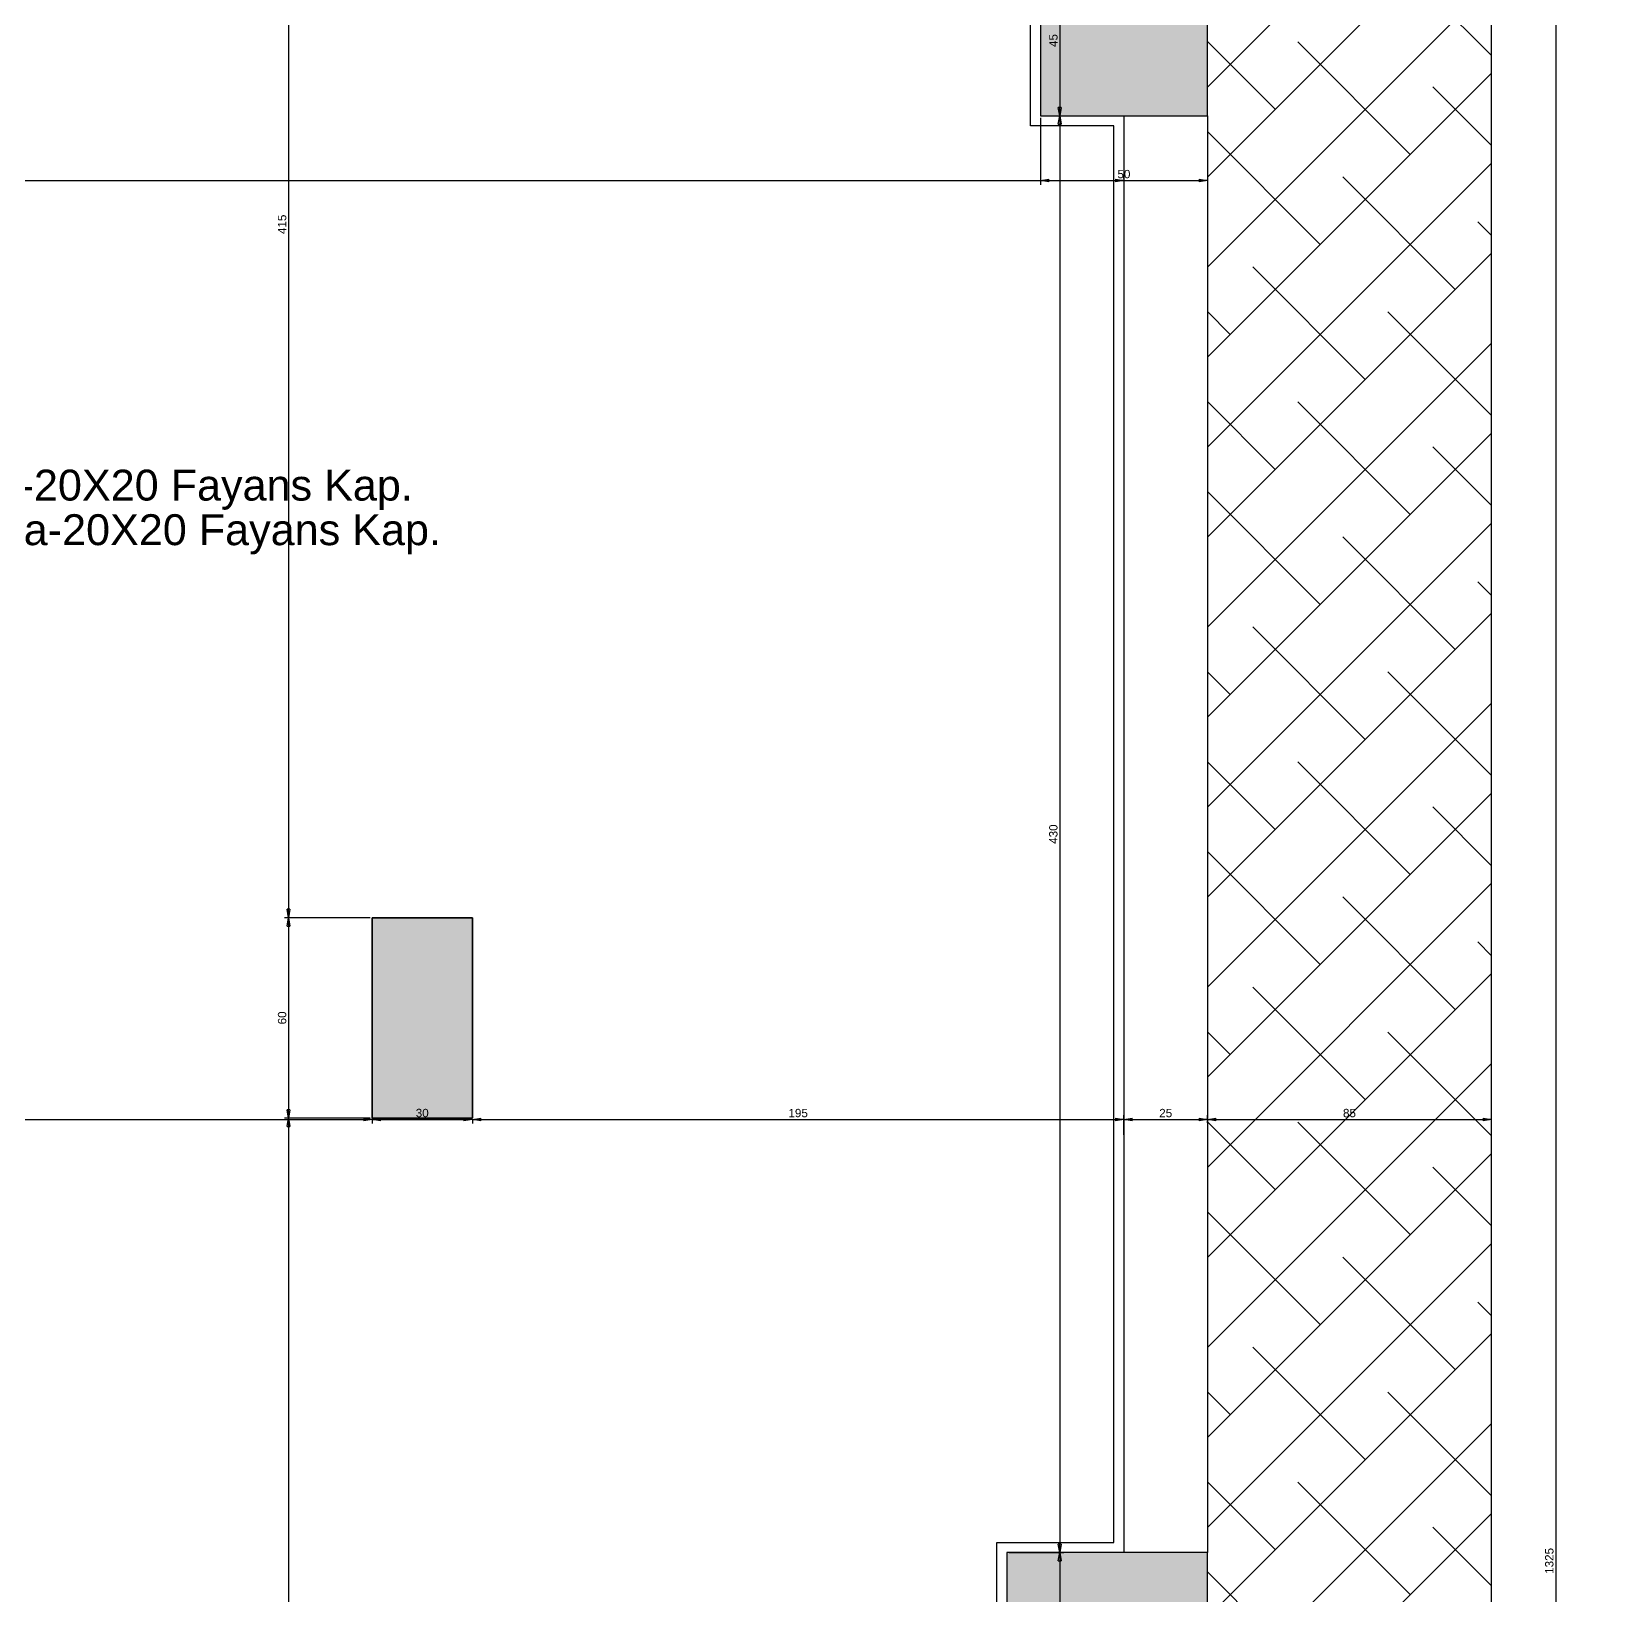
# Model space of a CAD drawing. Header units: millimetres. Extents: x -502 to 9998, y 2906 to 6004.
# Drawn here: x 1890.9 to 2365.1, y 4404.6 to 4872.6 of the extents above; entities that cross this region are included whole.
import ezdxf

# ---------------------------------------------------------------- set-up
doc = ezdxf.new("R2010")
doc.units = ezdxf.units.MM
for name, color, linetype, lineweight in [('Duvar', 140, 'Continuous', 30), ('YAZı', 30, 'Continuous', 18), ('ölçülendirme', 80, 'Continuous', 30)]:
    doc.layers.add(name, color=color, linetype=linetype, lineweight=lineweight)
doc.layers.add('kolon', color=200, linetype='Continuous')
doc.layers.add('Sıva', color=180, linetype='Continuous')
doc.styles.get("Standard").update_dxf_attribs({"font": 'arial.ttf'})

# ---------------------------------------------------------------- blocks, each defined once
blk = doc.blocks.new('_Closed')
at = {"color": 0, "linetype": 'ByBlock', "lineweight": -2}
for p, q in [((-1, 0.17), (0, 0)), ((-1, 0.17), (-1, -0.17)), ((0, 0), (-1, -0.17)), ((0, 0), (-1, 0))]:
    blk.add_line(p, q, dxfattribs=at)

msp = doc.modelspace()

# ---------------------------------------------------------------- hatches: boundary and pattern name
at = {"layer": 'kolon'}
h = msp.add_hatch(dxfattribs=at)
h.set_pattern_fill('ANGLE', color=256)
h.set_pattern_definition([(0, (0, 0), (0, 6.985), [5.08, -1.905]), (90, (0, 0), (-6.985, 4e-16), [5.08, -1.905])])
h.paths.add_polyline_path([(4787.34, 4657.42), (4817.34, 4657.42), (4817.34, 4582.42), (4787.34, 4582.42)])
h.paths.add_polyline_path([(5002.34, 3757.42), (4927.34, 3757.42), (4927.34, 3727.42), (5002.34, 3727.42)])
h.paths.add_polyline_path([(4987.34, 4077.42), (4927.34, 4077.42), (4927.34, 4047.42), (4987.34, 4047.42)])
h.paths.add_polyline_path([(4922.34, 4427.42), (4952.34, 4427.42), (4952.34, 4367.42), (4922.34, 4367.42)])
h.paths.add_polyline_path([(5157.34, 4107.42), (5127.34, 4107.42), (5127.34, 4047.42), (5157.34, 4047.42)])
h.paths.add_polyline_path([(5162.34, 4427.42), (5132.34, 4427.42), (5132.34, 4367.42), (5162.34, 4367.42)])
h.paths.add_polyline_path([(5347.34, 4607.42), (5272.34, 4607.42), (5272.34, 4577.42), (5347.34, 4577.42)])
h.paths.add_polyline_path([(5652.34, 4607.42), (5622.34, 4607.42), (5622.34, 4547.42), (5652.34, 4547.42)])
h.paths.add_polyline_path([(5652.34, 4087.42), (5622.34, 4087.42), (5622.34, 4027.42), (5652.34, 4027.42)])
h.paths.add_polyline_path([(5652.34, 3787.42), (5622.34, 3787.42), (5622.34, 3727.42), (5652.34, 3727.42)])
h.paths.add_polyline_path([(5847.34, 4077.42), (5792.34, 4077.42), (5792.34, 4047.42), (5847.34, 4047.42)])
h.paths.add_polyline_path([(5872.34, 4417.42), (5812.34, 4417.42), (5812.34, 4387.42), (5872.34, 4387.42)])
h.paths.add_polyline_path([(5872.34, 4892.42), (5822.34, 4892.42), (5822.34, 4847.42), (5872.34, 4847.42)])
h.paths.add_polyline_path([(4817.34, 5222.42), (4787.34, 5222.42), (4787.34, 5147.42), (4817.34, 5147.42)], flags=17)
h.paths.add_polyline_path([(5657.34, 5102.42), (5622.34, 5102.42), (5622.34, 5022.42), (5657.34, 5022.42)])
h.paths.add_polyline_path([(5297.34, 5222.42), (5272.34, 5222.42), (5272.34, 5047.42), (5297.34, 5047.42)])
h.paths.add_polyline_path([(4602.34, 3757.42), (4677.34, 3757.42), (4677.34, 3727.42), (4602.34, 3727.42)])
h.paths.add_polyline_path([(4617.34, 4077.42), (4677.34, 4077.42), (4677.34, 4047.42), (4617.34, 4047.42)])
h.paths.add_polyline_path([(4682.34, 4427.42), (4652.34, 4427.42), (4652.34, 4367.42), (4682.34, 4367.42)])
h.paths.add_polyline_path([(4447.34, 4107.42), (4477.34, 4107.42), (4477.34, 4047.42), (4447.34, 4047.42)])
h.paths.add_polyline_path([(4442.34, 4427.42), (4472.34, 4427.42), (4472.34, 4367.42), (4442.34, 4367.42)])
h.paths.add_polyline_path([(4257.34, 4607.42), (4332.34, 4607.42), (4332.34, 4577.42), (4257.34, 4577.42)])
h.paths.add_polyline_path([(3952.34, 4607.42), (3982.34, 4607.42), (3982.34, 4547.42), (3952.34, 4547.42)])
h.paths.add_polyline_path([(3952.34, 4087.42), (3982.34, 4087.42), (3982.34, 4027.42), (3952.34, 4027.42)])
h.paths.add_polyline_path([(3952.34, 3787.42), (3982.34, 3787.42), (3982.34, 3727.42), (3952.34, 3727.42)])
h.paths.add_polyline_path([(3757.34, 4077.42), (3812.34, 4077.42), (3812.34, 4047.42), (3757.34, 4047.42)])
h.paths.add_polyline_path([(3732.34, 4417.42), (3792.34, 4417.42), (3792.34, 4387.42), (3732.34, 4387.42)])
h.paths.add_polyline_path([(3732.34, 4892.42), (3782.34, 4892.42), (3782.34, 4847.42), (3732.34, 4847.42)])
h.paths.add_polyline_path([(4787.34, 5222.42), (4817.34, 5222.42), (4817.34, 5147.42), (4787.34, 5147.42)], flags=17)
h.paths.add_polyline_path([(3947.34, 5102.42), (3982.34, 5102.42), (3982.34, 5022.42), (3947.34, 5022.42)])
h.paths.add_polyline_path([(4307.34, 5222.42), (4332.34, 5222.42), (4332.34, 5047.42), (4307.34, 5047.42)])
h.paths.add_polyline_path([(1157.73, 4657.42), (1187.73, 4657.42), (1187.73, 4582.42), (1157.73, 4582.42)])
h.paths.add_polyline_path([(1372.73, 3757.42), (1297.73, 3757.42), (1297.73, 3727.42), (1372.73, 3727.42)])
h.paths.add_polyline_path([(1357.73, 4077.42), (1297.73, 4077.42), (1297.73, 4047.42), (1357.73, 4047.42)])
h.paths.add_polyline_path([(1292.73, 4427.42), (1322.73, 4427.42), (1322.73, 4367.42), (1292.73, 4367.42)])
h.paths.add_polyline_path([(1527.73, 4107.42), (1497.73, 4107.42), (1497.73, 4047.42), (1527.73, 4047.42)])
h.paths.add_polyline_path([(1532.73, 4427.42), (1502.73, 4427.42), (1502.73, 4367.42), (1532.73, 4367.42)])
h.paths.add_polyline_path([(1717.73, 4607.42), (1642.73, 4607.42), (1642.73, 4577.42), (1717.73, 4577.42)])
h.paths.add_polyline_path([(2022.73, 4607.42), (1992.73, 4607.42), (1992.73, 4547.42), (2022.73, 4547.42)])
h.paths.add_polyline_path([(2022.73, 4087.42), (1992.73, 4087.42), (1992.73, 4027.42), (2022.73, 4027.42)])
h.paths.add_polyline_path([(2022.73, 3787.42), (1992.73, 3787.42), (1992.73, 3727.42), (2022.73, 3727.42)])
h.paths.add_polyline_path([(2217.73, 4077.42), (2162.73, 4077.42), (2162.73, 4047.42), (2217.73, 4047.42)])
h.paths.add_polyline_path([(2242.73, 4417.42), (2182.73, 4417.42), (2182.73, 4387.42), (2242.73, 4387.42)])
h.paths.add_polyline_path([(2242.73, 4892.42), (2192.73, 4892.42), (2192.73, 4847.42), (2242.73, 4847.42)])
h.paths.add_polyline_path([(1187.73, 5222.42), (1157.73, 5222.42), (1157.73, 5147.42), (1187.73, 5147.42)], flags=17)
h.paths.add_polyline_path([(2027.73, 5102.42), (1992.73, 5102.42), (1992.73, 5022.42), (2027.73, 5022.42)])
h.paths.add_polyline_path([(1667.73, 5222.42), (1642.73, 5222.42), (1642.73, 5047.42), (1667.73, 5047.42)])
h.paths.add_polyline_path([(972.73, 3757.42), (1047.73, 3757.42), (1047.73, 3727.42), (972.73, 3727.42)])
h.paths.add_polyline_path([(987.73, 4077.42), (1047.73, 4077.42), (1047.73, 4047.42), (987.73, 4047.42)])
h.paths.add_polyline_path([(1052.73, 4427.42), (1022.73, 4427.42), (1022.73, 4367.42), (1052.73, 4367.42)])
h.paths.add_polyline_path([(817.73, 4107.42), (847.73, 4107.42), (847.73, 4047.42), (817.73, 4047.42)])
h.paths.add_polyline_path([(812.73, 4427.42), (842.73, 4427.42), (842.73, 4367.42), (812.73, 4367.42)])
h.paths.add_polyline_path([(627.73, 4607.42), (702.73, 4607.42), (702.73, 4577.42), (627.73, 4577.42)])
h.paths.add_polyline_path([(322.73, 4607.42), (352.73, 4607.42), (352.73, 4547.42), (322.73, 4547.42)])
h.paths.add_polyline_path([(322.73, 4087.42), (352.73, 4087.42), (352.73, 4027.42), (322.73, 4027.42)])
h.paths.add_polyline_path([(322.73, 3787.42), (352.73, 3787.42), (352.73, 3727.42), (322.73, 3727.42)])
h.paths.add_polyline_path([(127.73, 4077.42), (182.73, 4077.42), (182.73, 4047.42), (127.73, 4047.42)])
h.paths.add_polyline_path([(102.73, 4417.42), (162.73, 4417.42), (162.73, 4387.42), (102.73, 4387.42)])
h.paths.add_polyline_path([(102.73, 4892.42), (152.73, 4892.42), (152.73, 4847.42), (102.73, 4847.42)])
h.paths.add_polyline_path([(1157.73, 5222.42), (1187.73, 5222.42), (1187.73, 5147.42), (1157.73, 5147.42)], flags=17)
h.paths.add_polyline_path([(317.73, 5102.42), (352.73, 5102.42), (352.73, 5022.42), (317.73, 5022.42)])
h.paths.add_polyline_path([(677.73, 5222.42), (702.73, 5222.42), (702.73, 5047.42), (677.73, 5047.42)])

# ---------------------------------------------------------------- linework, layer by layer
at = {"layer": 'Duvar'}
for p, q in [((2327.73, 3642.42), (2327.73, 5157.42)), ((2217.73, 4847.42), (2217.73, 4417.42)), ((2242.73, 4847.42), (2242.73, 4417.42))]:
    msp.add_line(p, q, dxfattribs=at)
at = {"layer": 'Duvar', "linetype": 'Continuous', "ltscale": 20}
for p, q in [((2242.73, 4855.99), (2327.73, 4940.99)), ((2242.73, 4829.05), (2327.73, 4914.05)), ((2327.73, 4865.45), (2296.7, 4896.48)), ((2242.73, 4802.11), (2327.73, 4887.11)), ((2263.02, 4849.34), (2242.73, 4869.63)), ((2303.44, 4835.87), (2269.76, 4869.54)), ((2242.73, 4775.17), (2327.73, 4860.17)), ((2327.73, 4838.51), (2310.17, 4856.07)), ((2276.49, 4808.93), (2242.82, 4842.6)), ((2242.73, 4748.22), (2327.73, 4833.22)), ((2316.91, 4795.46), (2283.23, 4829.13)), ((2327.73, 4811.57), (2323.64, 4815.66)), ((2242.73, 4721.28), (2327.73, 4806.28)), ((2289.97, 4768.52), (2256.29, 4802.19)), ((2249.55, 4781.99), (2242.73, 4788.81)), ((2327.73, 4757.69), (2296.7, 4788.72)), ((2242.73, 4694.34), (2327.73, 4779.34)), ((2263.02, 4741.58), (2242.73, 4761.87)), ((2303.44, 4728.1), (2269.76, 4761.78)), ((2242.73, 4667.4), (2327.73, 4752.4)), ((2327.73, 4730.75), (2310.17, 4748.31)), ((2276.49, 4701.16), (2242.82, 4734.84)), ((2242.73, 4640.46), (2327.73, 4725.46)), ((2316.91, 4687.69), (2283.23, 4721.37)), ((2327.73, 4703.81), (2323.64, 4707.9)), ((2242.73, 4613.52), (2327.73, 4698.52)), ((2289.97, 4660.75), (2256.29, 4694.43)), ((2249.55, 4674.22), (2242.73, 4681.04)), ((2327.73, 4649.93), (2296.7, 4680.96)), ((2242.73, 4586.58), (2327.73, 4671.58)), ((2263.02, 4633.81), (2242.73, 4654.1)), ((2303.44, 4620.34), (2269.76, 4654.02)), ((2242.73, 4559.64), (2327.73, 4644.64)), ((2327.73, 4622.98), (2310.17, 4640.55)), ((2276.49, 4593.4), (2242.82, 4627.08)), ((2242.73, 4532.7), (2327.73, 4617.7)), ((2316.91, 4579.93), (2283.23, 4613.61)), ((2327.73, 4596.04), (2323.64, 4600.14)), ((2242.73, 4505.76), (2327.73, 4590.76)), ((2289.97, 4552.99), (2256.29, 4586.67)), ((2249.55, 4566.46), (2242.73, 4573.28)), ((2327.73, 4542.16), (2296.7, 4573.2)), ((2242.73, 4478.82), (2327.73, 4563.82)), ((2263.02, 4526.05), (2242.73, 4546.34)), ((2303.44, 4512.58), (2269.76, 4546.25)), ((2242.73, 4451.88), (2327.73, 4536.88)), ((2327.73, 4515.22), (2310.17, 4532.78)), ((2276.49, 4485.64), (2242.82, 4519.31)), ((2242.73, 4424.94), (2327.73, 4509.94)), ((2316.91, 4472.17), (2283.23, 4505.84)), ((2327.73, 4488.28), (2323.64, 4492.37)), ((2242.73, 4397.99), (2327.73, 4482.99)), ((2289.97, 4445.23), (2256.29, 4478.9)), ((2249.55, 4458.7), (2242.73, 4465.52)), ((2327.73, 4434.4), (2296.7, 4465.43)), ((2242.73, 4371.05), (2327.73, 4456.05)), ((2263.02, 4418.29), (2242.73, 4438.58)), ((2303.44, 4404.82), (2269.76, 4438.49)), ((2242.73, 4344.11), (2327.73, 4429.11)), ((2327.73, 4407.46), (2310.17, 4425.02)), ((2276.49, 4377.87), (2242.82, 4411.55))]:
    msp.add_line(p, q, dxfattribs=at)
at = {"layer": 'kolon'}
for points in [[(2242.73, 4892.42), (2192.73, 4892.42), (2192.73, 4847.42), (2242.73, 4847.42)], [(2022.73, 4607.42), (1992.73, 4607.42), (1992.73, 4547.42), (2022.73, 4547.42)], [(2242.73, 4417.42), (2182.73, 4417.42), (2182.73, 4387.42), (2242.73, 4387.42)]]:
    msp.add_lwpolyline(points, close=True, dxfattribs=at)
at = {"layer": 'Sıva'}
for p, q in [((2189.73, 4844.42), (2189.73, 4895.42)), ((2214.73, 4844.42), (2189.73, 4844.42)), ((2214.73, 4420.42), (2214.73, 4844.42)), ((1992.73, 4607.42), (2022.73, 4607.42)), ((1992.73, 4547.42), (1992.73, 4607.42)), ((2022.73, 4607.42), (2022.73, 4547.42)), ((2022.73, 4547.42), (1992.73, 4547.42)), ((2179.73, 4384.42), (2179.73, 4420.42)), ((2179.73, 4420.42), (2214.73, 4420.42))]:
    msp.add_line(p, q, dxfattribs=at)
at = {"layer": 'ölçülendirme', "color": 90}
for p, q in [((2346.95, 5074.92), (2346.95, 3754.92)), ((1967.72, 5019.92), (1967.72, 4609.92)), ((2198.52, 4889.92), (2198.52, 4849.92)), ((2198.52, 4844.92), (2198.52, 4419.92)), ((1190.23, 4828.03), (2215.23, 4828.03)), ((2195.23, 4828.03), (2240.23, 4828.03)), ((1967.72, 4604.92), (1967.72, 4549.92)), ((1720.23, 4547.03), (1990.23, 4547.03)), ((1967.72, 4544.92), (1967.72, 4089.92)), ((1995.23, 4547.03), (2020.23, 4547.03)), ((2025.23, 4547.03), (2215.23, 4547.03)), ((2220.23, 4547.03), (2240.23, 4547.03)), ((2245.23, 4547.03), (2325.23, 4547.03)), ((2198.52, 4414.92), (2198.52, 4389.92))]:
    msp.add_line(p, q, dxfattribs=at)
at = {"layer": 'ölçülendirme'}
for p, q in [((2192.73, 4846.79), (2192.73, 4826.78)), ((2193.36, 4847.42), (2199.77, 4847.42)), ((2193.36, 4847.42), (2199.77, 4847.42)), ((2242.73, 4846.79), (2242.73, 4826.78)), ((2217.73, 4828.66), (2217.73, 4829.28)), ((1992.11, 4607.42), (1966.47, 4607.42)), ((1992.11, 4607.42), (1966.47, 4607.42)), ((2217.73, 4542.44), (2217.73, 4548.28)), ((2217.73, 4542.44), (2217.73, 4548.28)), ((2242.73, 4545.99), (2242.73, 4548.28)), ((2242.73, 4545.99), (2242.73, 4548.28)), ((2327.73, 4542.44), (2327.73, 4548.28)), ((1992.11, 4547.42), (1966.47, 4547.42)), ((1992.11, 4547.42), (1966.47, 4547.42)), ((1992.73, 4546.79), (1992.73, 4545.78)), ((1992.73, 4546.79), (1992.73, 4545.78)), ((2022.73, 4546.79), (2022.73, 4545.78)), ((2022.73, 4546.79), (2022.73, 4545.78)), ((2183.36, 4417.42), (2199.77, 4417.42)), ((2183.36, 4417.42), (2199.77, 4417.42))]:
    msp.add_line(p, q, dxfattribs=at)

# ---------------------------------------------------------------- block references
at = {"layer": 'ölçülendirme', "color": 90, "xscale": 2.5, "yscale": 2.5, "zscale": 2.5}
for p, rotation in [((2198.52, 4847.42), 270), ((2198.52, 4847.42), 90), ((2192.73, 4828.03), 180), ((1967.72, 4607.42), 270), ((1967.72, 4607.42), 90), ((1967.72, 4547.42), 270), ((1967.72, 4547.42), 90), ((1992.73, 4547.03), 180), ((2022.73, 4547.03), 180), ((2217.73, 4547.03), 180), ((2242.73, 4547.03), 180), ((2198.52, 4417.42), 270), ((2198.52, 4417.42), 90)]:
    msp.add_blockref('_Closed', p, dxfattribs=dict(at, rotation=rotation))
for p in [(2217.73, 4828.03), (2242.73, 4828.03), (1992.73, 4547.03), (2022.73, 4547.03), (2217.73, 4547.03), (2242.73, 4547.03), (2327.73, 4547.03)]:
    msp.add_blockref('_Closed', p, dxfattribs=at)

# ---------------------------------------------------------------- texts
at = {"layer": 'YAZı', "ltscale": 0.5}
for s, p in [('Dış D. : 20 Bims D.-Sıva-20X20 Fayans Kap.', (1747.35, 4732.25)), ('İç D.   : 12.5 Bims D.-Sıva-20X20 Fayans Kap.', (1747.15, 4718.91))]:
    msp.add_text(s, height=9.2419, dxfattribs=at).set_placement(p)
at = {"layer": 'ölçülendirme', "char_height": 2.5, "attachment_point": 5, "rotation": 90}
for s, insert in [('45', (2196.63, 4869.92)), ('415', (1965.81, 4814.92)), ('430', (2196.62, 4632.42)), ('60', (1965.81, 4577.42)), ('1325', (2345.05, 4414.92))]:
    msp.add_mtext(s, dxfattribs=dict(at, insert=insert))
at = {"layer": 'ölçülendirme', "char_height": 2.5, "attachment_point": 5}
for s, insert in [('50', (2217.73, 4829.94)), ('30', (2007.73, 4548.94)), ('195', (2120.23, 4548.93)), ('25', (2230.23, 4548.93)), ('85', (2285.23, 4548.93))]:
    msp.add_mtext(s, dxfattribs=dict(at, insert=insert))

doc.saveas('drawing.dxf')
